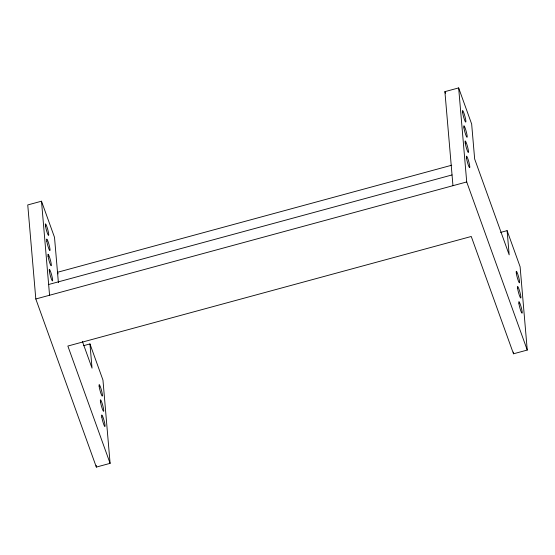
<?xml version="1.0" encoding="UTF-8"?>
<svg xmlns="http://www.w3.org/2000/svg" width="555" height="555" viewBox="0 0 555 555"><rect width="100%" height="100%" fill="white"/><g stroke="black" fill="none" stroke-linecap="round" stroke-linejoin="round"><path stroke-width="0.83" d="M58.393 282.641L54.508 237.332L41.5 201.208L27.75 204.941L35.811 298.978L96.348 467.088L110.098 463.349L102.959 380.064L89.952 343.933L83.479 345.696M452.963 185.689L444.902 91.651L458.652 87.912L471.66 124.043L474.657 158.987L509.178 254.842L507.103 230.644L500.631 232.399M451.721 165.217L57.505 272.283L58.095 273.913M48.646 284.5L452.041 174.936M35.811 298.978L466.713 181.95L458.652 87.912M110.098 463.349L67.856 346.043L471.257 236.479L513.5 353.792L527.25 350.059L520.111 266.768L507.103 230.644M444.902 91.651L445.478 93.254M466.713 181.95L527.25 350.059M82.376 341.346L92.026 368.138L89.952 343.933M513.347 352.078L513.5 353.792M96.195 465.367L96.348 467.088M41.5 201.208L49.561 295.246M45.475 225.989A5.98 0.722 74.8 0 0 48.438 235.355A5.98 0.722 74.8 0 0 47.196 227.633A5.98 0.722 74.8 0 0 45.475 225.989M99.192 386.724A5.98 0.722 74.8 0 0 102.148 396.097A5.98 0.722 74.8 0 0 100.906 388.368A5.98 0.722 74.8 0 0 99.192 386.724M48.077 256.361A5.98 0.722 74.8 0 0 51.039 265.727A5.98 0.722 74.8 0 0 49.797 257.999A5.98 0.722 74.8 0 0 48.077 256.361M49.381 271.548A5.98 0.722 74.8 0 0 52.343 280.913A5.98 0.722 74.8 0 0 51.102 273.185A5.98 0.722 74.8 0 0 49.381 271.548M46.78 241.175A5.98 0.722 74.8 0 0 49.735 250.541A5.98 0.722 74.8 0 0 48.5 242.819A5.98 0.722 74.8 0 0 46.78 241.175M100.49 401.91A5.98 0.722 74.8 0 0 103.452 411.276A5.98 0.722 74.8 0 0 102.21 403.554A5.98 0.722 74.8 0 0 100.49 401.91M101.794 417.096A5.98 0.722 74.8 0 0 104.756 426.462A5.98 0.722 74.8 0 0 103.514 418.741A5.98 0.722 74.8 0 0 101.794 417.096M518.946 303.807A5.98 0.722 74.8 0 0 521.908 313.173A5.98 0.722 74.8 0 0 520.666 305.444A5.98 0.722 74.8 0 0 518.946 303.807M462.627 112.693A5.98 0.722 74.8 0 0 465.589 122.065A5.98 0.722 74.8 0 0 464.348 114.337A5.98 0.722 74.8 0 0 462.627 112.693M466.533 158.251A5.98 0.722 74.8 0 0 469.495 167.617A5.98 0.722 74.8 0 0 468.254 159.895A5.98 0.722 74.8 0 0 466.533 158.251M465.229 143.065A5.98 0.722 74.8 0 0 468.191 152.431A5.98 0.722 74.8 0 0 466.949 144.709A5.98 0.722 74.8 0 0 465.229 143.065M517.642 288.621A5.98 0.722 74.8 0 0 520.604 297.986A5.98 0.722 74.8 0 0 519.362 290.258A5.98 0.722 74.8 0 0 517.642 288.621M463.931 127.879A5.98 0.722 74.8 0 0 466.887 137.245A5.98 0.722 74.8 0 0 465.652 129.523A5.98 0.722 74.8 0 0 463.931 127.879M516.344 273.435A5.98 0.722 74.8 0 0 519.3 282.8A5.98 0.722 74.8 0 0 518.065 275.072A5.98 0.722 74.8 0 0 516.344 273.435"/></g></svg>
